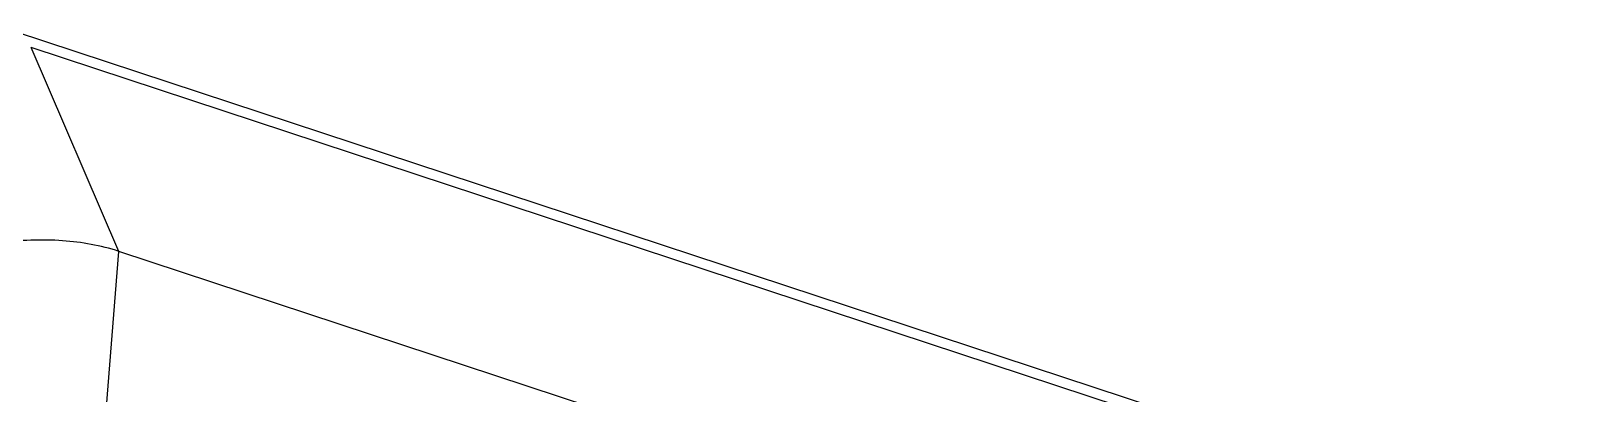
# Model space of a CAD drawing. Header units: millimetres. Extents: x 1786 to 2940, y -3417 to -1928.
# Drawn here: x 2188.94 to 2196.6, y -3202.71 to -3200.92 of the extents above; entities that cross this region are included whole.
import ezdxf

# ---------------------------------------------------------------- set-up
doc = ezdxf.new("R2010")
doc.units = ezdxf.units.MM

# ---------------------------------------------------------------- blocks, each defined once
blk = doc.blocks.new('*u7')
at = {"color": 7, "linetype": 'Continuous'}
for p, q in [((3.873102611399645, -94.29986148042258, -3e-09), (3.582343501099785, -97.96240370842247, -3e-09)), ((-6.562014703700243, -94.61370723312257, -3e-09), (3.582343501099785, -97.96240370842247, -3e-09)), ((4.1555215761, -99.16914906102261, -3e-09), (-7.336617059900163, -95.37554444182251, -3e-09)), ((-7.291590751799959, -95.33126014992263, -3e-09), (4.062441953999951, -99.07927540482251, -3e-09)), ((3.582343501099785, -97.96240370842247, -3e-09), (4.062441953999951, -99.07927540482251, -3e-09))]:
    blk.add_line(p, q, dxfattribs=at)
at = {"color": 7, "linetype": 'Continuous', "start_tangent": (0.9495396596361948, -0.313646990704485), "end_tangent": (0.7113926861507235, 0.7027947396582152)}
blk.add_spline([(3.582333486599964, -97.9624003767226, -3e-09), (3.890007942899956, -98.02068918472241, -3e-09), (4.236999377199936, -98.01024876152246, -3e-09), (4.607594934399913, -97.93406709682245, -3e-09), (4.974821239999983, -97.7945701911226, -3e-09), (5.313206939099928, -97.60441502292247, -3e-09), (5.594928663799692, -97.37655091082252, -3e-09)], degree=3, dxfattribs=at)

msp = doc.modelspace()

# ---------------------------------------------------------------- block references
at = {"xscale": 0.9, "yscale": 0.9, "zscale": 0.9, "rotation": 180}
msp.add_blockref('*u7', (2192.597596510989, -3290.172640427477, -3e-09), dxfattribs=at)

doc.saveas('drawing.dxf')
